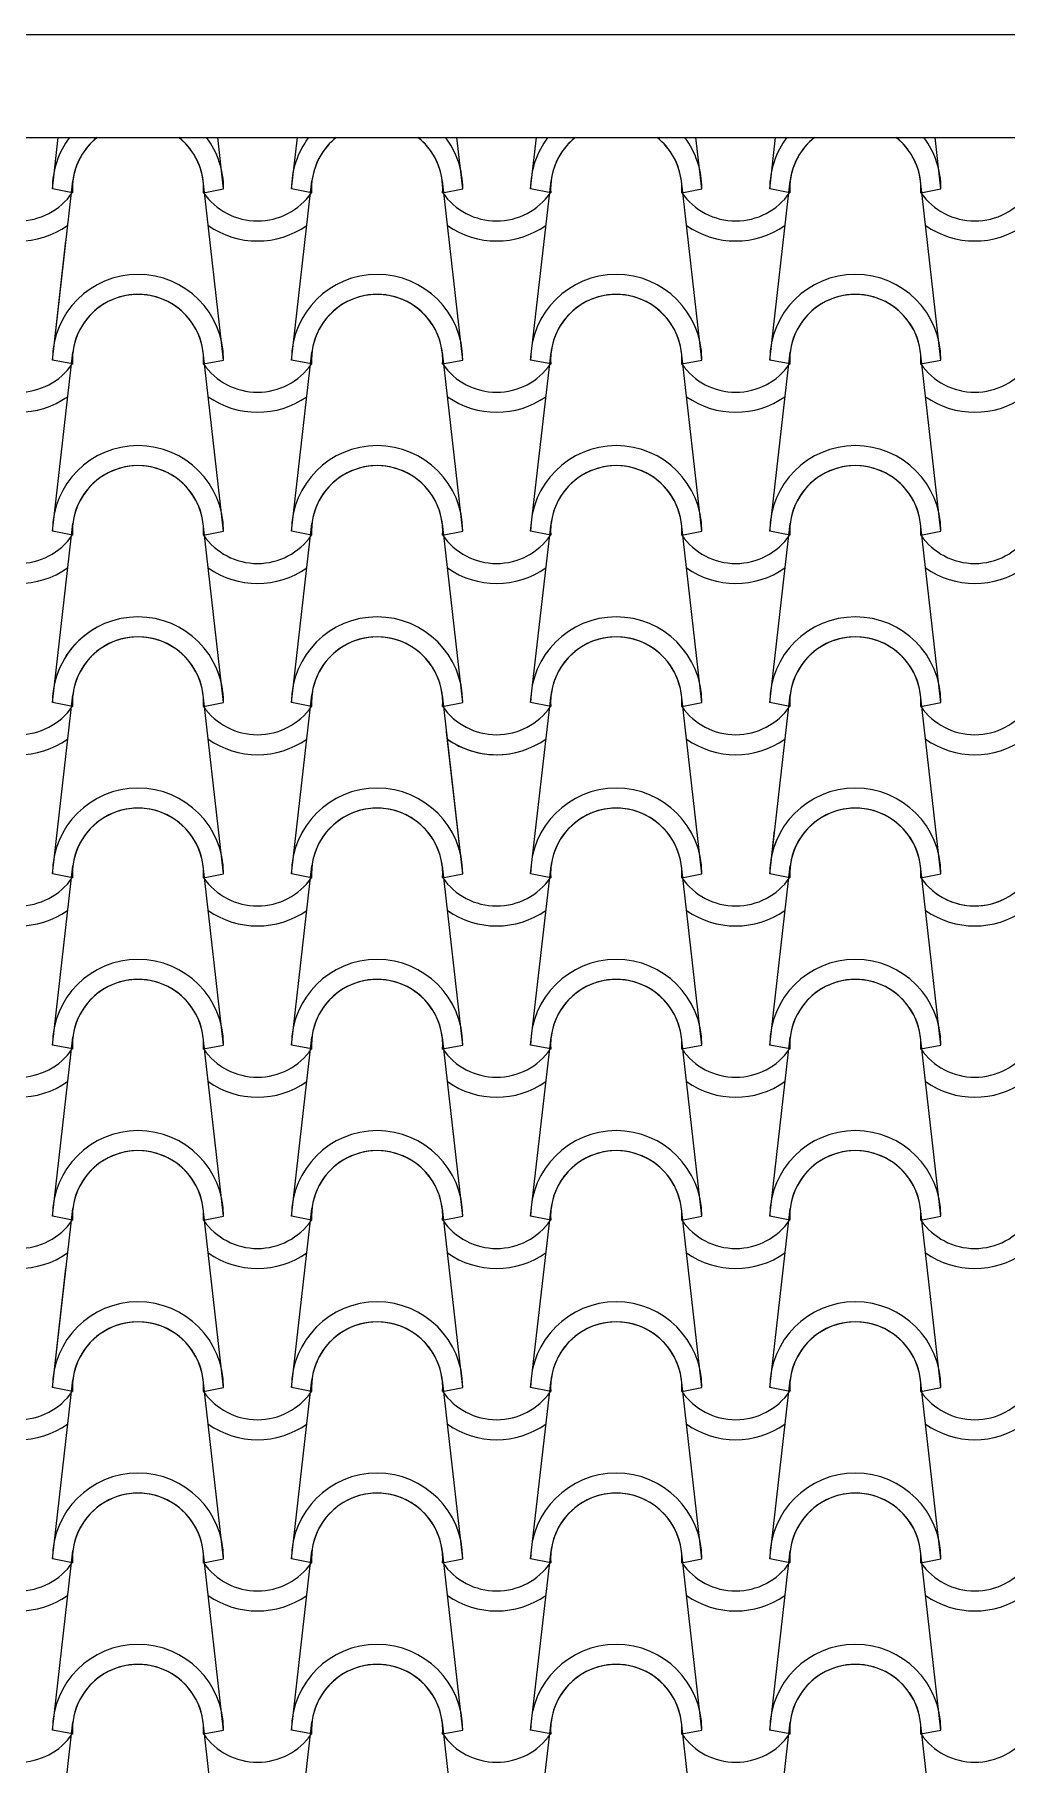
# Model space of a CAD drawing. Header units: millimetres. Extents: x -255 to 41745, y 236 to 29936.
# Drawn here: x 13372 to 14081, y 12735 to 13998 of the extents above; entities that cross this region are included whole.
import ezdxf

# ---------------------------------------------------------------- set-up
doc = ezdxf.new("R2010")
doc.units = ezdxf.units.MM
doc.layers.add('1', color=1, linetype='Continuous')
doc.layers.add('CALIDADES', color=7, linetype='Continuous')

msp = doc.modelspace()

# ---------------------------------------------------------------- linework, layer by layer
at = {"layer": '1'}
for p, q in [((13384.5, 13885.3), (13388.8, 13922.8)), ((13509.5, 13885.3), (13505.2, 13922.8)), ((13509.5, 13885.3), (13505.2, 13922.8)), ((13559, 13885.3), (13563.3, 13922.8)), ((13559, 13885.3), (13563.3, 13922.8)), ((13684, 13885.3), (13679.7, 13922.8)), ((13733.5, 13885.3), (13737.8, 13922.8)), ((13858.5, 13885.3), (13854.2, 13922.8)), ((13908, 13885.3), (13912.3, 13922.8)), ((14033, 13885.3), (14028.7, 13922.8)), ((13384.5, 13760.3), (13399.4, 13891)), ((13509.5, 13760.3), (13494.6, 13891)), ((13509.5, 13760.3), (13494.6, 13891)), ((13559, 13760.3), (13573.9, 13891)), ((13559, 13760.3), (13573.9, 13891)), ((13684, 13760.3), (13669.1, 13891)), ((13733.5, 13760.3), (13748.4, 13891)), ((13858.5, 13760.3), (13843.6, 13891)), ((13908, 13760.3), (13922.9, 13891)), ((14033, 13760.3), (14018.1, 13891)), ((13399.2, 13882.4), (13384.5, 13885.3)), ((13399.2, 13882.4), (13384.5, 13885.3)), ((13494.8, 13882.4), (13509.5, 13885.3)), ((13494.8, 13882.4), (13509.5, 13885.3)), ((13494.8, 13882.4), (13509.5, 13885.3)), ((13494.8, 13882.4), (13509.5, 13885.3)), ((13573.7, 13882.4), (13559, 13885.3)), ((13573.7, 13882.4), (13559, 13885.3)), ((13573.7, 13882.4), (13559, 13885.3)), ((13573.7, 13882.4), (13559, 13885.3)), ((13669.3, 13882.4), (13684, 13885.3)), ((13669.3, 13882.4), (13684, 13885.3)), ((13748.2, 13882.4), (13733.5, 13885.3)), ((13748.2, 13882.4), (13733.5, 13885.3)), ((13843.8, 13882.4), (13858.5, 13885.3)), ((13843.8, 13882.4), (13858.5, 13885.3)), ((13922.7, 13882.4), (13908, 13885.3)), ((13922.7, 13882.4), (13908, 13885.3)), ((14018.3, 13882.4), (14033, 13885.3)), ((14018.3, 13882.4), (14033, 13885.3)), ((13384.5, 13760.3), (13394.4, 13847.4)), ((13384.5, 13635.3), (13399.4, 13766)), ((13384.5, 13635.3), (13399.4, 13766)), ((13509.5, 13635.3), (13494.6, 13766)), ((13509.5, 13635.3), (13494.6, 13766)), ((13559, 13635.3), (13573.9, 13766)), ((13559, 13635.3), (13573.9, 13766)), ((13684, 13635.3), (13669.1, 13766)), ((13733.5, 13635.3), (13748.4, 13766)), ((13858.5, 13635.3), (13843.6, 13766)), ((13908, 13635.3), (13922.9, 13766)), ((14033, 13635.3), (14018.1, 13766)), ((13399.2, 13757.4), (13384.5, 13760.3)), ((13399.2, 13757.4), (13384.5, 13760.3)), ((13399.2, 13757.4), (13384.5, 13760.3)), ((13399.2, 13757.4), (13384.5, 13760.3)), ((13494.8, 13757.4), (13509.5, 13760.3)), ((13494.8, 13757.4), (13509.5, 13760.3)), ((13494.8, 13757.4), (13509.5, 13760.3)), ((13494.8, 13757.4), (13509.5, 13760.3)), ((13494.8, 13757.4), (13509.5, 13760.3)), ((13494.8, 13757.4), (13509.5, 13760.3)), ((13573.7, 13757.4), (13559, 13760.3)), ((13573.7, 13757.4), (13559, 13760.3)), ((13573.7, 13757.4), (13559, 13760.3)), ((13573.7, 13757.4), (13559, 13760.3)), ((13573.7, 13757.4), (13559, 13760.3)), ((13573.7, 13757.4), (13559, 13760.3)), ((13669.3, 13757.4), (13684, 13760.3)), ((13669.3, 13757.4), (13684, 13760.3)), ((13669.3, 13757.4), (13684, 13760.3)), ((13669.3, 13757.4), (13684, 13760.3)), ((13748.2, 13757.4), (13733.5, 13760.3)), ((13748.2, 13757.4), (13733.5, 13760.3)), ((13748.2, 13757.4), (13733.5, 13760.3)), ((13748.2, 13757.4), (13733.5, 13760.3)), ((13843.8, 13757.4), (13858.5, 13760.3)), ((13843.8, 13757.4), (13858.5, 13760.3)), ((13843.8, 13757.4), (13858.5, 13760.3)), ((13843.8, 13757.4), (13858.5, 13760.3)), ((13922.7, 13757.4), (13908, 13760.3)), ((13922.7, 13757.4), (13908, 13760.3)), ((13922.7, 13757.4), (13908, 13760.3)), ((13922.7, 13757.4), (13908, 13760.3)), ((14018.3, 13757.4), (14033, 13760.3)), ((14018.3, 13757.4), (14033, 13760.3)), ((14018.3, 13757.4), (14033, 13760.3)), ((14018.3, 13757.4), (14033, 13760.3)), ((13384.5, 13510.3), (13399.4, 13641)), ((13384.5, 13510.3), (13399.4, 13641)), ((13509.5, 13510.3), (13494.6, 13641)), ((13509.5, 13510.3), (13494.6, 13641)), ((13559, 13510.3), (13573.9, 13641)), ((13559, 13510.3), (13573.9, 13641)), ((13684, 13510.3), (13669.1, 13641)), ((13733.5, 13510.3), (13748.4, 13641)), ((13858.5, 13510.3), (13843.6, 13641)), ((13908, 13510.3), (13922.9, 13641)), ((14033, 13510.3), (14018.1, 13641)), ((13399.2, 13632.4), (13384.5, 13635.3)), ((13399.2, 13632.4), (13384.5, 13635.3)), ((13399.2, 13632.4), (13384.5, 13635.3)), ((13399.2, 13632.4), (13384.5, 13635.3)), ((13494.8, 13632.4), (13509.5, 13635.3)), ((13494.8, 13632.4), (13509.5, 13635.3)), ((13494.8, 13632.4), (13509.5, 13635.3)), ((13494.8, 13632.4), (13509.5, 13635.3)), ((13573.7, 13632.4), (13559, 13635.3)), ((13573.7, 13632.4), (13559, 13635.3)), ((13573.7, 13632.4), (13559, 13635.3)), ((13573.7, 13632.4), (13559, 13635.3)), ((13669.3, 13632.4), (13684, 13635.3)), ((13669.3, 13632.4), (13684, 13635.3)), ((13748.2, 13632.4), (13733.5, 13635.3)), ((13748.2, 13632.4), (13733.5, 13635.3)), ((13843.8, 13632.4), (13858.5, 13635.3)), ((13843.8, 13632.4), (13858.5, 13635.3)), ((13922.7, 13632.4), (13908, 13635.3)), ((13922.7, 13632.4), (13908, 13635.3)), ((14018.3, 13632.4), (14033, 13635.3)), ((14018.3, 13632.4), (14033, 13635.3)), ((13384.5, 13385.3), (13399.4, 13516)), ((13384.5, 13385.3), (13399.4, 13516)), ((13509.5, 13385.3), (13494.6, 13516)), ((13509.5, 13385.3), (13494.6, 13516)), ((13509.5, 13385.3), (13494.6, 13516)), ((13509.5, 13385.3), (13494.6, 13516)), ((13559, 13385.3), (13573.9, 13516)), ((13559, 13385.3), (13573.9, 13516)), ((13559, 13385.3), (13573.9, 13516)), ((13559, 13385.3), (13573.9, 13516)), ((13684, 13385.3), (13669.1, 13516)), ((13733.5, 13385.3), (13748.4, 13516)), ((13858.5, 13385.3), (13843.6, 13516)), ((13908, 13385.3), (13922.9, 13516)), ((14033, 13385.3), (14018.1, 13516)), ((13399.2, 13507.4), (13384.5, 13510.3)), ((13399.2, 13507.4), (13384.5, 13510.3)), ((13399.2, 13507.4), (13384.5, 13510.3)), ((13399.2, 13507.4), (13384.5, 13510.3)), ((13399.2, 13507.4), (13384.5, 13510.3)), ((13399.2, 13507.4), (13384.5, 13510.3)), ((13494.8, 13507.4), (13509.5, 13510.3)), ((13494.8, 13507.4), (13509.5, 13510.3)), ((13494.8, 13507.4), (13509.5, 13510.3)), ((13494.8, 13507.4), (13509.5, 13510.3)), ((13494.8, 13507.4), (13509.5, 13510.3)), ((13494.8, 13507.4), (13509.5, 13510.3)), ((13494.8, 13507.4), (13509.5, 13510.3)), ((13494.8, 13507.4), (13509.5, 13510.3)), ((13494.8, 13507.4), (13509.5, 13510.3)), ((13494.8, 13507.4), (13509.5, 13510.3)), ((13573.7, 13507.4), (13559, 13510.3)), ((13573.7, 13507.4), (13559, 13510.3)), ((13573.7, 13507.4), (13559, 13510.3)), ((13573.7, 13507.4), (13559, 13510.3)), ((13573.7, 13507.4), (13559, 13510.3)), ((13573.7, 13507.4), (13559, 13510.3)), ((13573.7, 13507.4), (13559, 13510.3)), ((13573.7, 13507.4), (13559, 13510.3)), ((13573.7, 13507.4), (13559, 13510.3)), ((13573.7, 13507.4), (13559, 13510.3)), ((13669.3, 13507.4), (13684, 13510.3)), ((13669.3, 13507.4), (13684, 13510.3)), ((13669.3, 13507.4), (13684, 13510.3)), ((13669.3, 13507.4), (13684, 13510.3)), ((13748.2, 13507.4), (13733.5, 13510.3)), ((13748.2, 13507.4), (13733.5, 13510.3)), ((13843.8, 13507.4), (13858.5, 13510.3)), ((13843.8, 13507.4), (13858.5, 13510.3)), ((13922.7, 13507.4), (13908, 13510.3)), ((13922.7, 13507.4), (13908, 13510.3)), ((14018.3, 13507.4), (14033, 13510.3)), ((14018.3, 13507.4), (14033, 13510.3)), ((13684, 13385.3), (13672.2, 13488.8)), ((13733.5, 13385.3), (13742.9, 13467.6)), ((13858.5, 13385.3), (13852.9, 13434.6)), ((13908, 13385.3), (13911.6, 13417)), ((13384.5, 13260.3), (13399.4, 13391)), ((13399.2, 13382.4), (13384.5, 13385.3)), ((13399.2, 13382.4), (13384.5, 13385.3)), ((13399.2, 13382.4), (13384.5, 13385.3)), ((13399.2, 13382.4), (13384.5, 13385.3)), ((13509.5, 13260.3), (13494.6, 13391)), ((13509.5, 13260.3), (13494.6, 13391)), ((13509.5, 13260.3), (13494.6, 13391)), ((13494.8, 13382.4), (13509.5, 13385.3)), ((13494.8, 13382.4), (13509.5, 13385.3)), ((13494.8, 13382.4), (13509.5, 13385.3)), ((13494.8, 13382.4), (13509.5, 13385.3)), ((13494.8, 13382.4), (13509.5, 13385.3)), ((13494.8, 13382.4), (13509.5, 13385.3)), ((13494.8, 13382.4), (13509.5, 13385.3)), ((13494.8, 13382.4), (13509.5, 13385.3)), ((13559, 13260.3), (13573.9, 13391)), ((13559, 13260.3), (13573.9, 13391)), ((13559, 13260.3), (13573.9, 13391)), ((13573.7, 13382.4), (13559, 13385.3)), ((13573.7, 13382.4), (13559, 13385.3)), ((13573.7, 13382.4), (13559, 13385.3)), ((13573.7, 13382.4), (13559, 13385.3)), ((13573.7, 13382.4), (13559, 13385.3)), ((13573.7, 13382.4), (13559, 13385.3)), ((13573.7, 13382.4), (13559, 13385.3)), ((13573.7, 13382.4), (13559, 13385.3)), ((13684, 13260.3), (13669.1, 13391)), ((13669.3, 13382.4), (13684, 13385.3)), ((13669.3, 13382.4), (13684, 13385.3)), ((13669.3, 13382.4), (13684, 13385.3)), ((13669.3, 13382.4), (13684, 13385.3)), ((13733.5, 13260.3), (13748.4, 13391)), ((13748.2, 13382.4), (13733.5, 13385.3)), ((13748.2, 13382.4), (13733.5, 13385.3)), ((13748.2, 13382.4), (13733.5, 13385.3)), ((13748.2, 13382.4), (13733.5, 13385.3)), ((13858.5, 13260.3), (13843.6, 13391)), ((13843.8, 13382.4), (13858.5, 13385.3)), ((13843.8, 13382.4), (13858.5, 13385.3)), ((13843.8, 13382.4), (13858.5, 13385.3)), ((13843.8, 13382.4), (13858.5, 13385.3)), ((13908, 13260.3), (13922.9, 13391)), ((13922.7, 13382.4), (13908, 13385.3)), ((13922.7, 13382.4), (13908, 13385.3)), ((13922.7, 13382.4), (13908, 13385.3)), ((13922.7, 13382.4), (13908, 13385.3)), ((14033, 13260.3), (14018.1, 13391)), ((14018.3, 13382.4), (14033, 13385.3)), ((14018.3, 13382.4), (14033, 13385.3)), ((14018.3, 13382.4), (14033, 13385.3)), ((14018.3, 13382.4), (14033, 13385.3)), ((13384.5, 13135.3), (13399.4, 13266)), ((13399.2, 13257.4), (13384.5, 13260.3)), ((13399.2, 13257.4), (13384.5, 13260.3)), ((13509.5, 13135.3), (13494.6, 13266)), ((13509.5, 13135.3), (13494.6, 13266)), ((13494.8, 13257.4), (13509.5, 13260.3)), ((13494.8, 13257.4), (13509.5, 13260.3)), ((13494.8, 13257.4), (13509.5, 13260.3)), ((13494.8, 13257.4), (13509.5, 13260.3)), ((13494.8, 13257.4), (13509.5, 13260.3)), ((13494.8, 13257.4), (13509.5, 13260.3)), ((13559, 13135.3), (13573.9, 13266)), ((13559, 13135.3), (13573.9, 13266)), ((13573.7, 13257.4), (13559, 13260.3)), ((13573.7, 13257.4), (13559, 13260.3)), ((13573.7, 13257.4), (13559, 13260.3)), ((13573.7, 13257.4), (13559, 13260.3)), ((13573.7, 13257.4), (13559, 13260.3)), ((13573.7, 13257.4), (13559, 13260.3)), ((13684, 13135.3), (13669.1, 13266)), ((13669.3, 13257.4), (13684, 13260.3)), ((13669.3, 13257.4), (13684, 13260.3)), ((13733.5, 13135.3), (13748.4, 13266)), ((13748.2, 13257.4), (13733.5, 13260.3)), ((13748.2, 13257.4), (13733.5, 13260.3)), ((13858.5, 13135.3), (13843.6, 13266)), ((13843.8, 13257.4), (13858.5, 13260.3)), ((13843.8, 13257.4), (13858.5, 13260.3)), ((13908, 13135.3), (13922.9, 13266)), ((13922.7, 13257.4), (13908, 13260.3)), ((13922.7, 13257.4), (13908, 13260.3)), ((14033, 13135.3), (14018.1, 13266)), ((14018.3, 13257.4), (14033, 13260.3)), ((14018.3, 13257.4), (14033, 13260.3)), ((13384.5, 13010.3), (13399.4, 13141)), ((13399.2, 13132.4), (13384.5, 13135.3)), ((13399.2, 13132.4), (13384.5, 13135.3)), ((13509.5, 13010.3), (13494.6, 13141)), ((13509.5, 13010.3), (13494.6, 13141)), ((13494.8, 13132.4), (13509.5, 13135.3)), ((13494.8, 13132.4), (13509.5, 13135.3)), ((13494.8, 13132.4), (13509.5, 13135.3)), ((13494.8, 13132.4), (13509.5, 13135.3)), ((13559, 13010.3), (13573.9, 13141)), ((13559, 13010.3), (13573.9, 13141)), ((13573.7, 13132.4), (13559, 13135.3)), ((13573.7, 13132.4), (13559, 13135.3)), ((13573.7, 13132.4), (13559, 13135.3)), ((13573.7, 13132.4), (13559, 13135.3)), ((13684, 13010.3), (13669.1, 13141)), ((13669.3, 13132.4), (13684, 13135.3)), ((13669.3, 13132.4), (13684, 13135.3)), ((13733.5, 13010.3), (13748.4, 13141)), ((13748.2, 13132.4), (13733.5, 13135.3)), ((13748.2, 13132.4), (13733.5, 13135.3)), ((13858.5, 13010.3), (13843.6, 13141)), ((13843.8, 13132.4), (13858.5, 13135.3)), ((13843.8, 13132.4), (13858.5, 13135.3)), ((13908, 13010.3), (13922.9, 13141)), ((13922.7, 13132.4), (13908, 13135.3)), ((13922.7, 13132.4), (13908, 13135.3)), ((14033, 13010.3), (14018.1, 13141)), ((14018.3, 13132.4), (14033, 13135.3)), ((14018.3, 13132.4), (14033, 13135.3)), ((13384.5, 13010.3), (13394.4, 13097.4)), ((13384.5, 12885.3), (13399.4, 13016)), ((13384.5, 12885.3), (13399.4, 13016)), ((13399.2, 13007.4), (13384.5, 13010.3)), ((13399.2, 13007.4), (13384.5, 13010.3)), ((13399.2, 13007.4), (13384.5, 13010.3)), ((13399.2, 13007.4), (13384.5, 13010.3)), ((13509.5, 12885.3), (13494.6, 13016)), ((13509.5, 12885.3), (13494.6, 13016)), ((13494.8, 13007.4), (13509.5, 13010.3)), ((13494.8, 13007.4), (13509.5, 13010.3)), ((13494.8, 13007.4), (13509.5, 13010.3)), ((13494.8, 13007.4), (13509.5, 13010.3)), ((13494.8, 13007.4), (13509.5, 13010.3)), ((13494.8, 13007.4), (13509.5, 13010.3)), ((13559, 12885.3), (13573.9, 13016)), ((13559, 12885.3), (13573.9, 13016)), ((13573.7, 13007.4), (13559, 13010.3)), ((13573.7, 13007.4), (13559, 13010.3)), ((13573.7, 13007.4), (13559, 13010.3)), ((13573.7, 13007.4), (13559, 13010.3)), ((13573.7, 13007.4), (13559, 13010.3)), ((13573.7, 13007.4), (13559, 13010.3)), ((13684, 12885.3), (13669.1, 13016)), ((13669.3, 13007.4), (13684, 13010.3)), ((13669.3, 13007.4), (13684, 13010.3)), ((13669.3, 13007.4), (13684, 13010.3)), ((13669.3, 13007.4), (13684, 13010.3)), ((13733.5, 12885.3), (13748.4, 13016)), ((13748.2, 13007.4), (13733.5, 13010.3)), ((13748.2, 13007.4), (13733.5, 13010.3)), ((13748.2, 13007.4), (13733.5, 13010.3)), ((13748.2, 13007.4), (13733.5, 13010.3)), ((13858.5, 12885.3), (13843.6, 13016)), ((13843.8, 13007.4), (13858.5, 13010.3)), ((13843.8, 13007.4), (13858.5, 13010.3)), ((13843.8, 13007.4), (13858.5, 13010.3)), ((13843.8, 13007.4), (13858.5, 13010.3)), ((13908, 12885.3), (13922.9, 13016)), ((13922.7, 13007.4), (13908, 13010.3)), ((13922.7, 13007.4), (13908, 13010.3)), ((13922.7, 13007.4), (13908, 13010.3)), ((13922.7, 13007.4), (13908, 13010.3)), ((14033, 12885.3), (14018.1, 13016)), ((14018.3, 13007.4), (14033, 13010.3)), ((14018.3, 13007.4), (14033, 13010.3)), ((14018.3, 13007.4), (14033, 13010.3)), ((14018.3, 13007.4), (14033, 13010.3)), ((13384.5, 12760.3), (13399.4, 12891)), ((13384.5, 12760.3), (13399.4, 12891)), ((13399.2, 12882.4), (13384.5, 12885.3)), ((13399.2, 12882.4), (13384.5, 12885.3)), ((13399.2, 12882.4), (13384.5, 12885.3)), ((13399.2, 12882.4), (13384.5, 12885.3)), ((13509.5, 12760.3), (13494.6, 12891)), ((13509.5, 12760.3), (13494.6, 12891)), ((13494.8, 12882.4), (13509.5, 12885.3)), ((13494.8, 12882.4), (13509.5, 12885.3)), ((13494.8, 12882.4), (13509.5, 12885.3)), ((13494.8, 12882.4), (13509.5, 12885.3)), ((13559, 12760.3), (13573.9, 12891)), ((13559, 12760.3), (13573.9, 12891)), ((13573.7, 12882.4), (13559, 12885.3)), ((13573.7, 12882.4), (13559, 12885.3)), ((13573.7, 12882.4), (13559, 12885.3)), ((13573.7, 12882.4), (13559, 12885.3)), ((13684, 12760.3), (13669.1, 12891)), ((13669.3, 12882.4), (13684, 12885.3)), ((13669.3, 12882.4), (13684, 12885.3)), ((13733.5, 12760.3), (13748.4, 12891)), ((13748.2, 12882.4), (13733.5, 12885.3)), ((13748.2, 12882.4), (13733.5, 12885.3)), ((13858.5, 12760.3), (13843.6, 12891)), ((13843.8, 12882.4), (13858.5, 12885.3)), ((13843.8, 12882.4), (13858.5, 12885.3)), ((13908, 12760.3), (13922.9, 12891)), ((13922.7, 12882.4), (13908, 12885.3)), ((13922.7, 12882.4), (13908, 12885.3)), ((14033, 12760.3), (14018.1, 12891)), ((14018.3, 12882.4), (14033, 12885.3)), ((14018.3, 12882.4), (14033, 12885.3)), ((13384.5, 12635.3), (13399.4, 12766)), ((13509.5, 12635.3), (13494.6, 12766)), ((13559, 12635.3), (13573.9, 12766)), ((13684, 12635.3), (13669.1, 12766)), ((13733.5, 12635.3), (13748.4, 12766)), ((13858.5, 12635.3), (13843.6, 12766)), ((13908, 12635.3), (13922.9, 12766)), ((14033, 12635.3), (14018.1, 12766)), ((13399.2, 12757.4), (13384.5, 12760.3)), ((13399.2, 12757.4), (13384.5, 12760.3)), ((13399.2, 12757.4), (13384.5, 12760.3)), ((13399.2, 12757.4), (13384.5, 12760.3)), ((13494.8, 12757.4), (13509.5, 12760.3)), ((13494.8, 12757.4), (13509.5, 12760.3)), ((13494.8, 12757.4), (13509.5, 12760.3)), ((13494.8, 12757.4), (13509.5, 12760.3)), ((13573.7, 12757.4), (13559, 12760.3)), ((13573.7, 12757.4), (13559, 12760.3)), ((13573.7, 12757.4), (13559, 12760.3)), ((13573.7, 12757.4), (13559, 12760.3)), ((13669.3, 12757.4), (13684, 12760.3)), ((13669.3, 12757.4), (13684, 12760.3)), ((13748.2, 12757.4), (13733.5, 12760.3)), ((13748.2, 12757.4), (13733.5, 12760.3)), ((13843.8, 12757.4), (13858.5, 12760.3)), ((13843.8, 12757.4), (13858.5, 12760.3)), ((13922.7, 12757.4), (13908, 12760.3)), ((13922.7, 12757.4), (13908, 12760.3)), ((14018.3, 12757.4), (14033, 12760.3)), ((14018.3, 12757.4), (14033, 12760.3))]:
    msp.add_line(p, q, dxfattribs=at)
for centre, radius, start, end in [((13447, 13885.3), 62.5, 143.1301, 180), ((13447, 13885.3), 62.5, 143.1301, 180), ((13447, 13885.3), 47.9, 128.5, 183.5113), ((13447, 13885.3), 47.9, 128.5, 183.5113), ((13447, 13885.3), 47.9, 128.5, 173.162), ((13447, 13885.3), 47.9, 6.838, 51.5), ((13447, 13885.3), 47.9, 356.4887, 51.5), ((13447, 13885.3), 47.9, 356.4887, 51.5), ((13447, 13885.3), 62.5, 0, 36.8699), ((13447, 13885.3), 62.5, 0, 36.8699), ((13621.5, 13885.3), 62.5, 143.1301, 180), ((13621.5, 13885.3), 62.5, 143.1301, 180), ((13621.5, 13885.3), 47.9, 128.5, 183.5113), ((13621.5, 13885.3), 47.9, 128.5, 183.5113), ((13621.5, 13885.3), 47.9, 128.5, 173.162), ((13621.5, 13885.3), 47.9, 6.838, 51.5), ((13621.5, 13885.3), 47.9, 356.4887, 51.5), ((13621.5, 13885.3), 47.9, 356.4887, 51.5), ((13621.5, 13885.3), 62.5, 0, 36.8699), ((13621.5, 13885.3), 62.5, 0, 36.8699), ((13796, 13885.3), 62.5, 143.1301, 180), ((13796, 13885.3), 62.5, 143.1301, 180), ((13796, 13885.3), 47.9, 128.5, 183.5113), ((13796, 13885.3), 47.9, 128.5, 183.5113), ((13796, 13885.3), 47.9, 128.5, 173.162), ((13796, 13885.3), 47.9, 6.838, 51.5), ((13796, 13885.3), 47.9, 356.4887, 51.5), ((13796, 13885.3), 47.9, 356.4887, 51.5), ((13796, 13885.3), 62.5, 0, 36.8699), ((13796, 13885.3), 62.5, 0, 36.8699), ((13970.5, 13885.3), 62.5, 143.1301, 180), ((13970.5, 13885.3), 62.5, 143.1301, 180), ((13970.5, 13885.3), 47.9, 128.5, 183.5113), ((13970.5, 13885.3), 47.9, 128.5, 183.5113), ((13970.5, 13885.3), 47.9, 128.5, 173.162), ((13970.5, 13885.3), 47.9, 6.838, 51.5), ((13970.5, 13885.3), 47.9, 356.4887, 51.5), ((13970.5, 13885.3), 47.9, 356.4887, 51.5), ((13970.5, 13885.3), 62.5, 0, 36.8699), ((13970.5, 13885.3), 62.5, 0, 36.8699), ((13359.7, 13909.7), 47.9, 214.756, 325.244), ((13359.7, 13909.7), 47.9, 214.756, 325.244), ((13534.2, 13909.7), 47.9, 214.756, 325.244), ((13534.2, 13909.7), 47.9, 214.756, 325.244), ((13534.2, 13909.7), 47.9, 214.756, 325.244), ((13534.2, 13909.7), 47.9, 214.756, 325.244), ((13708.7, 13909.7), 47.9, 214.756, 325.244), ((13708.7, 13909.7), 47.9, 214.756, 325.244), ((13883.2, 13909.7), 47.9, 214.756, 325.244), ((13883.2, 13909.7), 47.9, 214.756, 325.244), ((14057.7, 13909.7), 47.9, 214.756, 325.244), ((14057.7, 13909.7), 47.9, 214.756, 325.244), ((13359.7, 13909.7), 62.5, 234.9308, 305.0692), ((13534.2, 13909.7), 62.5, 234.9308, 305.0692), ((13534.2, 13909.7), 62.5, 234.9308, 305.0692), ((13708.7, 13909.7), 62.5, 234.9308, 305.0692), ((13883.2, 13909.7), 62.5, 234.9308, 305.0692), ((14057.7, 13909.7), 62.5, 234.9308, 305.0692), ((13447, 13760.3), 62.5, 0, 180), ((13447, 13760.3), 62.5, 0, 180), ((13447, 13760.3), 62.5, 0, 180), ((13447, 13760.3), 62.5, 0, 180), ((13621.5, 13760.3), 62.5, 0, 180), ((13621.5, 13760.3), 62.5, 0, 180), ((13621.5, 13760.3), 62.5, 0, 180), ((13621.5, 13760.3), 62.5, 0, 180), ((13796, 13760.3), 62.5, 0, 180), ((13796, 13760.3), 62.5, 0, 180), ((13796, 13760.3), 62.5, 0, 180), ((13796, 13760.3), 62.5, 0, 180), ((13970.5, 13760.3), 62.5, 0, 180), ((13970.5, 13760.3), 62.5, 0, 180), ((13970.5, 13760.3), 62.5, 0, 180), ((13970.5, 13760.3), 62.5, 0, 180), ((13447, 13760.3), 47.9, 356.4887, 183.5113), ((13447, 13760.3), 47.9, 356.4887, 183.5113), ((13447, 13760.3), 47.9, 356.4887, 183.5113), ((13447, 13760.3), 47.9, 356.4887, 183.5113), ((13447, 13760.3), 47.9, 6.838, 173.162), ((13447, 13760.3), 47.9, 6.838, 173.162), ((13621.5, 13760.3), 47.9, 356.4887, 183.5113), ((13621.5, 13760.3), 47.9, 356.4887, 183.5113), ((13621.5, 13760.3), 47.9, 356.4887, 183.5113), ((13621.5, 13760.3), 47.9, 356.4887, 183.5113), ((13621.5, 13760.3), 47.9, 6.838, 173.162), ((13621.5, 13760.3), 47.9, 6.838, 173.162), ((13796, 13760.3), 47.9, 356.4887, 183.5113), ((13796, 13760.3), 47.9, 356.4887, 183.5113), ((13796, 13760.3), 47.9, 356.4887, 183.5113), ((13796, 13760.3), 47.9, 356.4887, 183.5113), ((13796, 13760.3), 47.9, 6.838, 173.162), ((13796, 13760.3), 47.9, 6.838, 173.162), ((13970.5, 13760.3), 47.9, 356.4887, 183.5113), ((13970.5, 13760.3), 47.9, 356.4887, 183.5113), ((13970.5, 13760.3), 47.9, 356.4887, 183.5113), ((13970.5, 13760.3), 47.9, 356.4887, 183.5113), ((13970.5, 13760.3), 47.9, 6.838, 173.162), ((13970.5, 13760.3), 47.9, 6.838, 173.162), ((13359.7, 13784.7), 47.9, 214.756, 325.244), ((13359.7, 13784.7), 47.9, 214.756, 325.244), ((13359.7, 13784.7), 47.9, 214.756, 325.244), ((13359.7, 13784.7), 47.9, 214.756, 325.244), ((13534.2, 13784.7), 47.9, 214.756, 325.244), ((13534.2, 13784.7), 47.9, 214.756, 325.244), ((13534.2, 13784.7), 47.9, 214.756, 325.244), ((13534.2, 13784.7), 47.9, 214.756, 325.244), ((13534.2, 13784.7), 47.9, 214.756, 325.244), ((13534.2, 13784.7), 47.9, 214.756, 325.244), ((13708.7, 13784.7), 47.9, 214.756, 325.244), ((13708.7, 13784.7), 47.9, 214.756, 325.244), ((13708.7, 13784.7), 47.9, 214.756, 325.244), ((13708.7, 13784.7), 47.9, 214.756, 325.244), ((13883.2, 13784.7), 47.9, 214.756, 325.244), ((13883.2, 13784.7), 47.9, 214.756, 325.244), ((13883.2, 13784.7), 47.9, 214.756, 325.244), ((13883.2, 13784.7), 47.9, 214.756, 325.244), ((14057.7, 13784.7), 47.9, 214.756, 325.244), ((14057.7, 13784.7), 47.9, 214.756, 325.244), ((14057.7, 13784.7), 47.9, 214.756, 325.244), ((14057.7, 13784.7), 47.9, 214.756, 325.244), ((13359.7, 13784.7), 62.5, 234.9308, 305.0692), ((13359.7, 13784.7), 62.5, 234.9308, 305.0692), ((13534.2, 13784.7), 62.5, 234.9308, 305.0692), ((13534.2, 13784.7), 62.5, 234.9308, 305.0692), ((13534.2, 13784.7), 62.5, 234.9308, 305.0692), ((13708.7, 13784.7), 62.5, 234.9308, 305.0692), ((13708.7, 13784.7), 62.5, 234.9308, 305.0692), ((13883.2, 13784.7), 62.5, 234.9308, 305.0692), ((13883.2, 13784.7), 62.5, 234.9308, 305.0692), ((14057.7, 13784.7), 62.5, 234.9308, 305.0692), ((14057.7, 13784.7), 62.5, 234.9308, 305.0692), ((13447, 13635.3), 62.5, 0, 180), ((13447, 13635.3), 62.5, 0, 180), ((13447, 13635.3), 62.5, 0, 180), ((13447, 13635.3), 62.5, 0, 180), ((13621.5, 13635.3), 62.5, 0, 180), ((13621.5, 13635.3), 62.5, 0, 180), ((13796, 13635.3), 62.5, 0, 180), ((13796, 13635.3), 62.5, 0, 180), ((13970.5, 13635.3), 62.5, 0, 180), ((13970.5, 13635.3), 62.5, 0, 180), ((13447, 13635.3), 47.9, 356.4887, 183.5113), ((13447, 13635.3), 47.9, 356.4887, 183.5113), ((13447, 13635.3), 47.9, 356.4887, 183.5113), ((13447, 13635.3), 47.9, 356.4887, 183.5113), ((13447, 13635.3), 47.9, 6.838, 173.162), ((13447, 13635.3), 47.9, 6.838, 173.162), ((13621.5, 13635.3), 47.9, 356.4887, 183.5113), ((13621.5, 13635.3), 47.9, 356.4887, 183.5113), ((13621.5, 13635.3), 47.9, 6.838, 173.162), ((13796, 13635.3), 47.9, 356.4887, 183.5113), ((13796, 13635.3), 47.9, 356.4887, 183.5113), ((13796, 13635.3), 47.9, 6.838, 173.162), ((13970.5, 13635.3), 47.9, 356.4887, 183.5113), ((13970.5, 13635.3), 47.9, 356.4887, 183.5113), ((13970.5, 13635.3), 47.9, 6.838, 173.162), ((13359.7, 13659.7), 47.9, 214.756, 325.244), ((13359.7, 13659.7), 47.9, 214.756, 325.244), ((13359.7, 13659.7), 47.9, 214.756, 325.244), ((13359.7, 13659.7), 47.9, 214.756, 325.244), ((13534.2, 13659.7), 47.9, 214.756, 325.244), ((13534.2, 13659.7), 47.9, 214.756, 325.244), ((13534.2, 13659.7), 47.9, 214.756, 325.244), ((13534.2, 13659.7), 47.9, 214.756, 325.244), ((13708.7, 13659.7), 47.9, 214.756, 325.244), ((13708.7, 13659.7), 47.9, 214.756, 325.244), ((13883.2, 13659.7), 47.9, 214.756, 325.244), ((13883.2, 13659.7), 47.9, 214.756, 325.244), ((14057.7, 13659.7), 47.9, 214.756, 325.244), ((14057.7, 13659.7), 47.9, 214.756, 325.244), ((13359.7, 13659.7), 62.5, 234.9308, 305.0692), ((13359.7, 13659.7), 62.5, 234.9308, 305.0692), ((13534.2, 13659.7), 62.5, 234.9308, 305.0692), ((13534.2, 13659.7), 62.5, 234.9308, 305.0692), ((13708.7, 13659.7), 62.5, 234.9308, 305.0692), ((13883.2, 13659.7), 62.5, 234.9308, 305.0692), ((14057.7, 13659.7), 62.5, 234.9308, 305.0692), ((13447, 13510.3), 62.5, 0, 180), ((13447, 13510.3), 62.5, 0, 180), ((13447, 13510.3), 62.5, 0, 180), ((13447, 13510.3), 62.5, 0, 180), ((13447, 13510.3), 62.5, 118.4217, 180), ((13447, 13510.3), 62.5, 118.4217, 180), ((13621.5, 13510.3), 62.5, 0, 180), ((13621.5, 13510.3), 62.5, 0, 180), ((13796, 13510.3), 62.5, 0, 180), ((13796, 13510.3), 62.5, 0, 180), ((13970.5, 13510.3), 62.5, 0, 180), ((13970.5, 13510.3), 62.5, 0, 180), ((13447, 13510.3), 47.9, 356.4887, 183.5113), ((13447, 13510.3), 47.9, 356.4887, 183.5113), ((13447, 13510.3), 47.9, 356.4887, 183.5113), ((13447, 13510.3), 47.9, 356.4887, 183.5113), ((13447, 13510.3), 47.9, 356.4887, 183.5113), ((13447, 13510.3), 47.9, 356.4887, 183.5113), ((13447, 13510.3), 47.9, 6.838, 173.162), ((13447, 13510.3), 47.9, 6.838, 173.162), ((13447, 13510.3), 47.9, 6.838, 173.162), ((13621.5, 13510.3), 47.9, 356.4887, 183.5113), ((13621.5, 13510.3), 47.9, 356.4887, 183.5113), ((13621.5, 13510.3), 47.9, 6.838, 173.162), ((13796, 13510.3), 47.9, 356.4887, 183.5113), ((13796, 13510.3), 47.9, 356.4887, 183.5113), ((13796, 13510.3), 47.9, 6.838, 173.162), ((13970.5, 13510.3), 47.9, 356.4887, 183.5113), ((13970.5, 13510.3), 47.9, 356.4887, 183.5113), ((13970.5, 13510.3), 47.9, 6.838, 173.162), ((13447, 13510.3), 62.5, 0, 28.1798), ((13447, 13510.3), 62.5, 0, 28.1798), ((13621.5, 13510.3), 62.5, 168.8487, 180), ((13621.5, 13510.3), 62.5, 168.8487, 180), ((13621.5, 13510.3), 47.9, 170.5452, 183.5113), ((13621.5, 13510.3), 47.9, 170.5452, 183.5113), ((13621.5, 13510.3), 47.9, 170.5452, 173.162), ((13359.7, 13534.7), 47.9, 214.756, 325.244), ((13359.7, 13534.7), 47.9, 214.756, 325.244), ((13359.7, 13534.7), 47.9, 214.756, 325.244), ((13359.7, 13534.7), 47.9, 214.756, 325.244), ((13359.7, 13534.7), 47.9, 214.756, 325.244), ((13359.7, 13534.7), 47.9, 214.756, 325.244), ((13534.2, 13534.7), 47.9, 214.756, 325.244), ((13534.2, 13534.7), 47.9, 214.756, 325.244), ((13534.2, 13534.7), 47.9, 214.756, 325.244), ((13534.2, 13534.7), 47.9, 214.756, 325.244), ((13534.2, 13534.7), 47.9, 214.756, 325.244), ((13534.2, 13534.7), 47.9, 214.756, 325.244), ((13534.2, 13534.7), 47.9, 214.756, 325.244), ((13534.2, 13534.7), 47.9, 214.756, 325.244), ((13534.2, 13534.7), 47.9, 214.756, 325.244), ((13534.2, 13534.7), 47.9, 214.756, 325.244), ((13708.7, 13534.7), 47.9, 214.756, 325.244), ((13708.7, 13534.7), 47.9, 214.756, 325.244), ((13708.7, 13534.7), 47.9, 214.756, 325.244), ((13708.7, 13534.7), 47.9, 214.756, 325.244), ((13883.2, 13534.7), 47.9, 214.756, 325.244), ((13883.2, 13534.7), 47.9, 214.756, 325.244), ((14057.7, 13534.7), 47.9, 214.756, 325.244), ((14057.7, 13534.7), 47.9, 214.756, 325.244), ((13359.7, 13534.7), 62.5, 234.9308, 305.0692), ((13359.7, 13534.7), 62.5, 234.9308, 305.0692), ((13359.7, 13534.7), 62.5, 234.9308, 305.0692), ((13534.2, 13534.7), 62.5, 234.9308, 305.0692), ((13534.2, 13534.7), 62.5, 234.9308, 305.0692), ((13534.2, 13534.7), 62.5, 234.9308, 305.0692), ((13534.2, 13534.7), 62.5, 234.9308, 305.0692), ((13534.2, 13534.7), 62.5, 234.9308, 305.0692), ((13708.7, 13534.7), 62.5, 234.9308, 282.7003), ((13708.7, 13534.7), 62.5, 234.9308, 305.0692), ((13883.2, 13534.7), 62.5, 234.9308, 305.0692), ((14057.7, 13534.7), 62.5, 234.9308, 305.0692), ((13447, 13385.3), 62.5, 0, 180), ((13447, 13385.3), 62.5, 0, 180), ((13447, 13385.3), 62.5, 0, 180), ((13447, 13385.3), 62.5, 0, 180), ((13621.5, 13385.3), 62.5, 0, 180), ((13621.5, 13385.3), 62.5, 0, 180), ((13621.5, 13385.3), 62.5, 0, 180), ((13621.5, 13385.3), 62.5, 0, 180), ((13796, 13385.3), 62.5, 0, 180), ((13796, 13385.3), 62.5, 0, 180), ((13796, 13385.3), 62.5, 0, 180), ((13796, 13385.3), 62.5, 0, 180), ((13970.5, 13385.3), 62.5, 0, 180), ((13970.5, 13385.3), 62.5, 0, 180), ((13447, 13385.3), 47.9, 356.4887, 183.5113), ((13447, 13385.3), 47.9, 356.4887, 183.5113), ((13447, 13385.3), 47.9, 356.4887, 183.5113), ((13447, 13385.3), 47.9, 356.4887, 183.5113), ((13447, 13385.3), 47.9, 6.838, 173.162), ((13447, 13385.3), 47.9, 6.838, 173.162), ((13621.5, 13385.3), 47.9, 356.4887, 183.5113), ((13621.5, 13385.3), 47.9, 356.4887, 183.5113), ((13621.5, 13385.3), 47.9, 356.4887, 183.5113), ((13621.5, 13385.3), 47.9, 356.4887, 183.5113), ((13621.5, 13385.3), 47.9, 6.838, 173.162), ((13621.5, 13385.3), 47.9, 6.838, 173.162), ((13796, 13385.3), 47.9, 356.4887, 183.5113), ((13796, 13385.3), 47.9, 356.4887, 183.5113), ((13796, 13385.3), 47.9, 356.4887, 183.5113), ((13796, 13385.3), 47.9, 356.4887, 183.5113), ((13796, 13385.3), 47.9, 6.838, 173.162), ((13796, 13385.3), 47.9, 6.838, 173.162), ((13970.5, 13385.3), 47.9, 356.4887, 183.5113), ((13970.5, 13385.3), 47.9, 356.4887, 183.5113), ((13970.5, 13385.3), 47.9, 6.838, 173.162), ((13970.5, 13385.3), 62.5, 150.921, 180), ((13970.5, 13385.3), 62.5, 150.921, 180), ((13970.5, 13385.3), 47.9, 147.062, 183.5113), ((13970.5, 13385.3), 47.9, 147.062, 183.5113), ((13970.5, 13385.3), 47.9, 147.062, 173.162), ((13970.5, 13385.3), 47.9, 356.4887, 359.5395), ((13970.5, 13385.3), 47.9, 356.4887, 359.5395), ((13359.7, 13409.7), 47.9, 214.756, 325.244), ((13359.7, 13409.7), 47.9, 214.756, 325.244), ((13359.7, 13409.7), 47.9, 214.756, 325.244), ((13359.7, 13409.7), 47.9, 214.756, 325.244), ((13534.2, 13409.7), 47.9, 214.756, 325.244), ((13534.2, 13409.7), 47.9, 214.756, 325.244), ((13534.2, 13409.7), 47.9, 214.756, 325.244), ((13534.2, 13409.7), 47.9, 214.756, 325.244), ((13534.2, 13409.7), 47.9, 214.756, 325.244), ((13534.2, 13409.7), 47.9, 214.756, 325.244), ((13534.2, 13409.7), 47.9, 214.756, 325.244), ((13534.2, 13409.7), 47.9, 214.756, 325.244), ((13708.7, 13409.7), 47.9, 214.756, 325.244), ((13708.7, 13409.7), 47.9, 214.756, 325.244), ((13708.7, 13409.7), 47.9, 214.756, 325.244), ((13708.7, 13409.7), 47.9, 214.756, 325.244), ((13883.2, 13409.7), 47.9, 214.756, 325.244), ((13883.2, 13409.7), 47.9, 214.756, 325.244), ((13883.2, 13409.7), 47.9, 214.756, 325.244), ((13883.2, 13409.7), 47.9, 214.756, 325.244), ((14057.7, 13409.7), 47.9, 214.756, 296.3617), ((14057.7, 13409.7), 47.9, 214.756, 296.3617), ((14057.7, 13409.7), 47.9, 214.756, 325.244), ((14057.7, 13409.7), 47.9, 214.756, 325.244), ((13359.7, 13409.7), 62.5, 234.9308, 305.0692), ((13534.2, 13409.7), 62.5, 234.9308, 305.0692), ((13534.2, 13409.7), 62.5, 234.9308, 305.0692), ((13534.2, 13409.7), 62.5, 234.9308, 305.0692), ((13708.7, 13409.7), 62.5, 234.9308, 305.0692), ((13883.2, 13409.7), 62.5, 234.9308, 305.0692), ((14057.7, 13409.7), 62.5, 234.9308, 305.0692), ((13447, 13260.3), 62.5, 0, 180), ((13447, 13260.3), 62.5, 0, 180), ((13621.5, 13260.3), 62.5, 0, 180), ((13621.5, 13260.3), 62.5, 0, 180), ((13796, 13260.3), 62.5, 0, 180), ((13796, 13260.3), 62.5, 0, 180), ((13970.5, 13260.3), 62.5, 0, 180), ((13970.5, 13260.3), 62.5, 0, 180), ((13447, 13260.3), 47.9, 356.4887, 183.5113), ((13447, 13260.3), 47.9, 356.4887, 183.5113), ((13447, 13260.3), 47.9, 6.838, 173.162), ((13621.5, 13260.3), 47.9, 356.4887, 183.5113), ((13621.5, 13260.3), 47.9, 356.4887, 183.5113), ((13621.5, 13260.3), 47.9, 6.838, 173.162), ((13796, 13260.3), 47.9, 356.4887, 183.5113), ((13796, 13260.3), 47.9, 356.4887, 183.5113), ((13796, 13260.3), 47.9, 6.838, 173.162), ((13970.5, 13260.3), 47.9, 356.4887, 183.5113), ((13970.5, 13260.3), 47.9, 356.4887, 183.5113), ((13970.5, 13260.3), 47.9, 6.838, 173.162), ((13359.7, 13284.7), 47.9, 214.756, 325.244), ((13359.7, 13284.7), 47.9, 214.756, 325.244), ((13534.2, 13284.7), 47.9, 214.756, 325.244), ((13534.2, 13284.7), 47.9, 214.756, 325.244), ((13534.2, 13284.7), 47.9, 214.756, 325.244), ((13534.2, 13284.7), 47.9, 214.756, 325.244), ((13534.2, 13284.7), 47.9, 214.756, 325.244), ((13534.2, 13284.7), 47.9, 214.756, 325.244), ((13708.7, 13284.7), 47.9, 214.756, 325.244), ((13708.7, 13284.7), 47.9, 214.756, 325.244), ((13883.2, 13284.7), 47.9, 214.756, 325.244), ((13883.2, 13284.7), 47.9, 214.756, 325.244), ((14057.7, 13284.7), 47.9, 214.756, 325.244), ((14057.7, 13284.7), 47.9, 214.756, 325.244), ((13359.7, 13284.7), 62.5, 234.9308, 305.0692), ((13534.2, 13284.7), 62.5, 234.9308, 305.0692), ((13534.2, 13284.7), 62.5, 234.9308, 305.0692), ((13534.2, 13284.7), 62.5, 234.9308, 305.0692), ((13708.7, 13284.7), 62.5, 234.9308, 305.0692), ((13883.2, 13284.7), 62.5, 234.9308, 305.0692), ((14057.7, 13284.7), 62.5, 234.9308, 305.0692), ((13447, 13135.3), 62.5, 0, 180), ((13447, 13135.3), 62.5, 0, 180), ((13621.5, 13135.3), 62.5, 0, 180), ((13621.5, 13135.3), 62.5, 0, 180), ((13796, 13135.3), 62.5, 0, 180), ((13796, 13135.3), 62.5, 0, 180), ((13970.5, 13135.3), 62.5, 0, 180), ((13970.5, 13135.3), 62.5, 0, 180), ((13447, 13135.3), 47.9, 356.4887, 183.5113), ((13447, 13135.3), 47.9, 356.4887, 183.5113), ((13447, 13135.3), 47.9, 6.838, 173.162), ((13621.5, 13135.3), 47.9, 356.4887, 183.5113), ((13621.5, 13135.3), 47.9, 356.4887, 183.5113), ((13621.5, 13135.3), 47.9, 6.838, 173.162), ((13796, 13135.3), 47.9, 356.4887, 183.5113), ((13796, 13135.3), 47.9, 356.4887, 183.5113), ((13796, 13135.3), 47.9, 6.838, 173.162), ((13970.5, 13135.3), 47.9, 356.4887, 183.5113), ((13970.5, 13135.3), 47.9, 356.4887, 183.5113), ((13970.5, 13135.3), 47.9, 6.838, 173.162), ((13359.7, 13159.7), 47.9, 214.756, 325.244), ((13359.7, 13159.7), 47.9, 214.756, 325.244), ((13534.2, 13159.7), 47.9, 214.756, 325.244), ((13534.2, 13159.7), 47.9, 214.756, 325.244), ((13534.2, 13159.7), 47.9, 214.756, 325.244), ((13534.2, 13159.7), 47.9, 214.756, 325.244), ((13708.7, 13159.7), 47.9, 214.756, 325.244), ((13708.7, 13159.7), 47.9, 214.756, 325.244), ((13883.2, 13159.7), 47.9, 214.756, 325.244), ((13883.2, 13159.7), 47.9, 214.756, 325.244), ((14057.7, 13159.7), 47.9, 214.756, 325.244), ((14057.7, 13159.7), 47.9, 214.756, 325.244), ((13359.7, 13159.7), 62.5, 234.9308, 305.0692), ((13534.2, 13159.7), 62.5, 234.9308, 305.0692), ((13534.2, 13159.7), 62.5, 234.9308, 305.0692), ((13708.7, 13159.7), 62.5, 234.9308, 305.0692), ((13883.2, 13159.7), 62.5, 234.9308, 305.0692), ((14057.7, 13159.7), 62.5, 234.9308, 305.0692), ((13447, 13010.3), 62.5, 0, 180), ((13447, 13010.3), 62.5, 0, 180), ((13447, 13010.3), 62.5, 0, 180), ((13447, 13010.3), 62.5, 0, 180), ((13621.5, 13010.3), 62.5, 0, 180), ((13621.5, 13010.3), 62.5, 0, 180), ((13621.5, 13010.3), 62.5, 0, 180), ((13621.5, 13010.3), 62.5, 0, 180), ((13796, 13010.3), 62.5, 0, 180), ((13796, 13010.3), 62.5, 0, 180), ((13796, 13010.3), 62.5, 0, 180), ((13796, 13010.3), 62.5, 0, 180), ((13970.5, 13010.3), 62.5, 0, 180), ((13970.5, 13010.3), 62.5, 0, 180), ((13970.5, 13010.3), 62.5, 0, 180), ((13970.5, 13010.3), 62.5, 0, 180), ((13447, 13010.3), 47.9, 356.4887, 183.5113), ((13447, 13010.3), 47.9, 356.4887, 183.5113), ((13447, 13010.3), 47.9, 356.4887, 183.5113), ((13447, 13010.3), 47.9, 356.4887, 183.5113), ((13447, 13010.3), 47.9, 6.838, 173.162), ((13447, 13010.3), 47.9, 6.838, 173.162), ((13621.5, 13010.3), 47.9, 356.4887, 183.5113), ((13621.5, 13010.3), 47.9, 356.4887, 183.5113), ((13621.5, 13010.3), 47.9, 356.4887, 183.5113), ((13621.5, 13010.3), 47.9, 356.4887, 183.5113), ((13621.5, 13010.3), 47.9, 6.838, 173.162), ((13621.5, 13010.3), 47.9, 6.838, 173.162), ((13796, 13010.3), 47.9, 356.4887, 183.5113), ((13796, 13010.3), 47.9, 356.4887, 183.5113), ((13796, 13010.3), 47.9, 356.4887, 183.5113), ((13796, 13010.3), 47.9, 356.4887, 183.5113), ((13796, 13010.3), 47.9, 6.838, 173.162), ((13796, 13010.3), 47.9, 6.838, 173.162), ((13970.5, 13010.3), 47.9, 356.4887, 183.5113), ((13970.5, 13010.3), 47.9, 356.4887, 183.5113), ((13970.5, 13010.3), 47.9, 356.4887, 183.5113), ((13970.5, 13010.3), 47.9, 356.4887, 183.5113), ((13970.5, 13010.3), 47.9, 6.838, 173.162), ((13970.5, 13010.3), 47.9, 6.838, 173.162), ((13359.7, 13034.7), 47.9, 214.756, 325.244), ((13359.7, 13034.7), 47.9, 214.756, 325.244), ((13359.7, 13034.7), 47.9, 214.756, 325.244), ((13359.7, 13034.7), 47.9, 214.756, 325.244), ((13534.2, 13034.7), 47.9, 214.756, 325.244), ((13534.2, 13034.7), 47.9, 214.756, 325.244), ((13534.2, 13034.7), 47.9, 214.756, 325.244), ((13534.2, 13034.7), 47.9, 214.756, 325.244), ((13534.2, 13034.7), 47.9, 214.756, 325.244), ((13534.2, 13034.7), 47.9, 214.756, 325.244), ((13708.7, 13034.7), 47.9, 214.756, 325.244), ((13708.7, 13034.7), 47.9, 214.756, 325.244), ((13708.7, 13034.7), 47.9, 214.756, 325.244), ((13708.7, 13034.7), 47.9, 214.756, 325.244), ((13883.2, 13034.7), 47.9, 214.756, 325.244), ((13883.2, 13034.7), 47.9, 214.756, 325.244), ((13883.2, 13034.7), 47.9, 214.756, 325.244), ((13883.2, 13034.7), 47.9, 214.756, 325.244), ((14057.7, 13034.7), 47.9, 214.756, 325.244), ((14057.7, 13034.7), 47.9, 214.756, 325.244), ((14057.7, 13034.7), 47.9, 214.756, 325.244), ((14057.7, 13034.7), 47.9, 214.756, 325.244), ((13359.7, 13034.7), 62.5, 234.9308, 305.0692), ((13359.7, 13034.7), 62.5, 234.9308, 305.0692), ((13534.2, 13034.7), 62.5, 234.9308, 305.0692), ((13534.2, 13034.7), 62.5, 234.9308, 305.0692), ((13534.2, 13034.7), 62.5, 234.9308, 305.0692), ((13708.7, 13034.7), 62.5, 234.9308, 305.0692), ((13708.7, 13034.7), 62.5, 234.9308, 305.0692), ((13883.2, 13034.7), 62.5, 234.9308, 305.0692), ((13883.2, 13034.7), 62.5, 234.9308, 305.0692), ((14057.7, 13034.7), 62.5, 234.9308, 305.0692), ((14057.7, 13034.7), 62.5, 234.9308, 305.0692), ((13447, 12885.3), 62.5, 0, 180), ((13447, 12885.3), 62.5, 0, 180), ((13447, 12885.3), 62.5, 0, 180), ((13447, 12885.3), 62.5, 0, 180), ((13621.5, 12885.3), 62.5, 0, 180), ((13621.5, 12885.3), 62.5, 0, 180), ((13796, 12885.3), 62.5, 0, 180), ((13796, 12885.3), 62.5, 0, 180), ((13970.5, 12885.3), 62.5, 0, 180), ((13970.5, 12885.3), 62.5, 0, 180), ((13447, 12885.3), 47.9, 356.4887, 183.5113), ((13447, 12885.3), 47.9, 356.4887, 183.5113), ((13447, 12885.3), 47.9, 356.4887, 183.5113), ((13447, 12885.3), 47.9, 356.4887, 183.5113), ((13447, 12885.3), 47.9, 6.838, 173.162), ((13447, 12885.3), 47.9, 6.838, 173.162), ((13621.5, 12885.3), 47.9, 356.4887, 183.5113), ((13621.5, 12885.3), 47.9, 356.4887, 183.5113), ((13621.5, 12885.3), 47.9, 6.838, 173.162), ((13796, 12885.3), 47.9, 356.4887, 183.5113), ((13796, 12885.3), 47.9, 356.4887, 183.5113), ((13796, 12885.3), 47.9, 6.838, 173.162), ((13970.5, 12885.3), 47.9, 356.4887, 183.5113), ((13970.5, 12885.3), 47.9, 356.4887, 183.5113), ((13970.5, 12885.3), 47.9, 6.838, 173.162), ((13359.7, 12909.7), 47.9, 214.756, 325.244), ((13359.7, 12909.7), 47.9, 214.756, 325.244), ((13359.7, 12909.7), 47.9, 214.756, 325.244), ((13359.7, 12909.7), 47.9, 214.756, 325.244), ((13534.2, 12909.7), 47.9, 214.756, 325.244), ((13534.2, 12909.7), 47.9, 214.756, 325.244), ((13534.2, 12909.7), 47.9, 214.756, 325.244), ((13534.2, 12909.7), 47.9, 214.756, 325.244), ((13708.7, 12909.7), 47.9, 214.756, 325.244), ((13708.7, 12909.7), 47.9, 214.756, 325.244), ((13883.2, 12909.7), 47.9, 214.756, 325.244), ((13883.2, 12909.7), 47.9, 214.756, 325.244), ((14057.7, 12909.7), 47.9, 214.756, 325.244), ((14057.7, 12909.7), 47.9, 214.756, 325.244), ((13359.7, 12909.7), 62.5, 234.9308, 305.0692), ((13359.7, 12909.7), 62.5, 234.9308, 305.0692), ((13534.2, 12909.7), 62.5, 234.9308, 305.0692), ((13534.2, 12909.7), 62.5, 234.9308, 305.0692), ((13708.7, 12909.7), 62.5, 234.9308, 305.0692), ((13883.2, 12909.7), 62.5, 234.9308, 305.0692), ((14057.7, 12909.7), 62.5, 234.9308, 305.0692), ((13447, 12760.3), 62.5, 0, 180), ((13447, 12760.3), 62.5, 0, 180), ((13447, 12760.3), 62.5, 0, 180), ((13447, 12760.3), 62.5, 0, 180), ((13621.5, 12760.3), 62.5, 0, 180), ((13621.5, 12760.3), 62.5, 0, 180), ((13796, 12760.3), 62.5, 0, 180), ((13796, 12760.3), 62.5, 0, 180), ((13970.5, 12760.3), 62.5, 0, 180), ((13970.5, 12760.3), 62.5, 0, 180), ((13447, 12760.3), 47.9, 356.4887, 183.5113), ((13447, 12760.3), 47.9, 356.4887, 183.5113), ((13447, 12760.3), 47.9, 356.4887, 183.5113), ((13447, 12760.3), 47.9, 356.4887, 183.5113), ((13447, 12760.3), 47.9, 6.838, 173.162), ((13447, 12760.3), 47.9, 6.838, 173.162), ((13621.5, 12760.3), 47.9, 356.4887, 183.5113), ((13621.5, 12760.3), 47.9, 356.4887, 183.5113), ((13621.5, 12760.3), 47.9, 6.838, 173.162), ((13796, 12760.3), 47.9, 356.4887, 183.5113), ((13796, 12760.3), 47.9, 356.4887, 183.5113), ((13796, 12760.3), 47.9, 6.838, 173.162), ((13970.5, 12760.3), 47.9, 356.4887, 183.5113), ((13970.5, 12760.3), 47.9, 356.4887, 183.5113), ((13970.5, 12760.3), 47.9, 6.838, 173.162), ((13359.7, 12784.7), 47.9, 214.756, 325.244), ((13359.7, 12784.7), 47.9, 214.756, 325.244), ((13359.7, 12784.7), 47.9, 214.756, 325.244), ((13359.7, 12784.7), 47.9, 214.756, 325.244), ((13534.2, 12784.7), 47.9, 214.756, 325.244), ((13534.2, 12784.7), 47.9, 214.756, 325.244), ((13534.2, 12784.7), 47.9, 214.756, 325.244), ((13534.2, 12784.7), 47.9, 214.756, 325.244), ((13708.7, 12784.7), 47.9, 214.756, 325.244), ((13708.7, 12784.7), 47.9, 214.756, 325.244), ((13883.2, 12784.7), 47.9, 214.756, 325.244), ((13883.2, 12784.7), 47.9, 214.756, 325.244), ((14057.7, 12784.7), 47.9, 214.756, 325.244), ((14057.7, 12784.7), 47.9, 214.756, 325.244)]:
    msp.add_arc(centre, radius, start, end, dxfattribs=at)
at = {"layer": 'CALIDADES'}
for p, q in [((9725.5, 13997.8), (14736.5, 13997.8)), ((9725.5, 13922.8), (14725.5, 13922.8))]:
    msp.add_line(p, q, dxfattribs=at)

doc.saveas('drawing.dxf')
